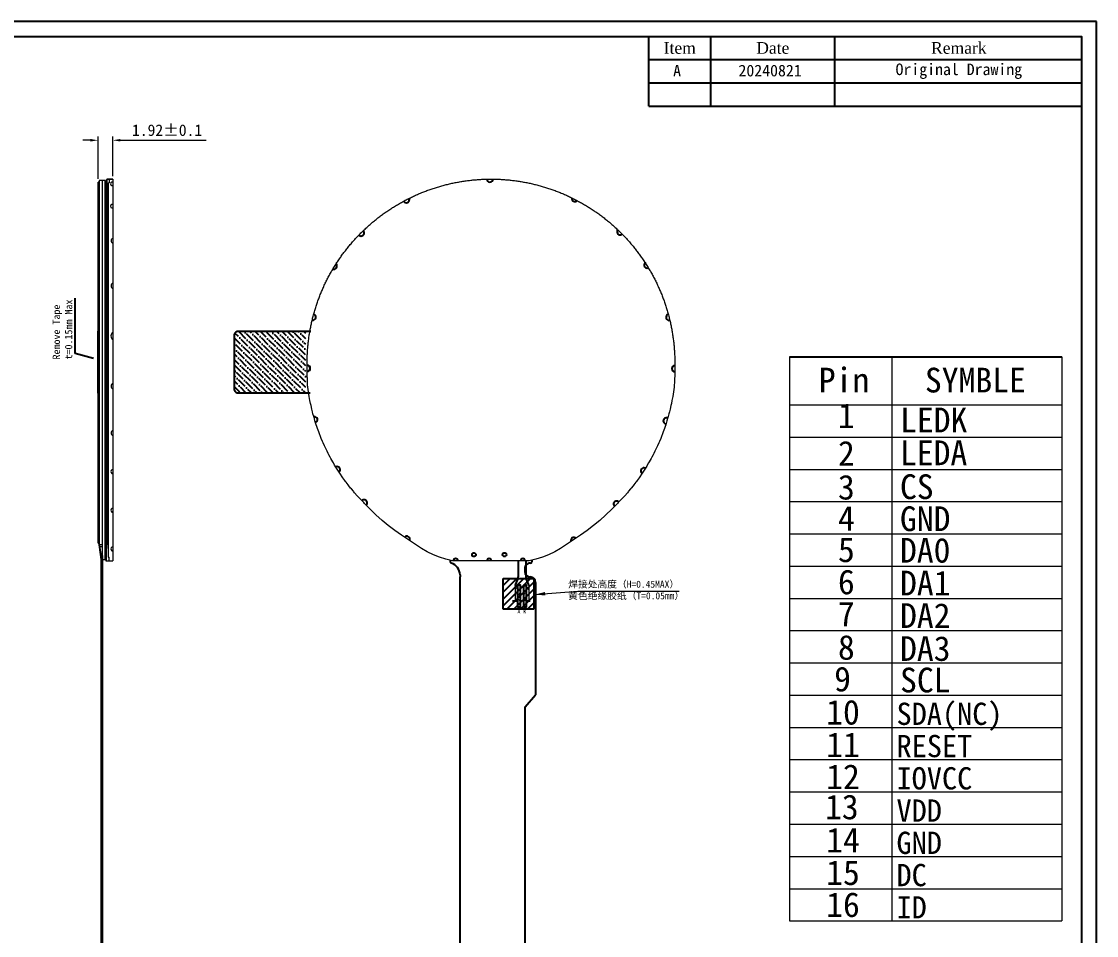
# Model space of a CAD drawing. Header units: millimetres. Extents: x 964 to 1197, y 231 to 421.
# Drawn here: x 1056.8 to 1197.3, y 301.9 to 421.5 of the extents above; entities that cross this region are included whole.
import ezdxf
from ezdxf.enums import TextEntityAlignment as Align

# ---------------------------------------------------------------- set-up
doc = ezdxf.new("R2010")
doc.units = ezdxf.units.MM
for name, color, linetype, lineweight in [('3 BLU-FPCA', 2, 'Continuous', 5), ('DIM1', 7, 'Continuous', 13), ('LAYOUT.drawing', 140, 'Continuous', 100)]:
    doc.layers.add(name, color=color, linetype=linetype, lineweight=lineweight)
for name, color, linetype in [('dim', 3, 'Continuous'), ('FPC', 33, 'Continuous'), ('FPC-LED', 30, 'Continuous'), ('FRAME', 154, 'Continuous'), ('GKO', 5, 'Continuous'), ('Index', 7, 'Continuous')]:
    doc.layers.add(name, color=color, linetype=linetype)
doc.styles.get("Standard").update_dxf_attribs({"font": 'txt', "bigfont": 'gbcbig.shx'})
doc.styles.add('宋体', font='')
doc.styles.add('宝明', font='simhei.ttf')
doc.styles.add('工程', font='gbenor.shx', dxfattribs={"width": 1.25, "bigfont": 'gbcbig.shx'})
doc.styles.get('宋体').set_extended_font_data('SimSun')
doc.dimstyles.new('0.7', dxfattribs={"dimscale": 0.7, "dimtxt": 2, "dimasz": 2, "dimexe": 1, "dimexo": 0.625, "dimtad": 1, "dimdsep": 46, "dimtxsty": '宋体', "dimcen": 0, "dimadec": 0, "dimazin": 0, "dimtfac": 1, "dimtmove": 0, "dimatfit": 0, "dimfxl": 1, "dimlwd": 15, "dimlwe": 15, "dimarcsym": 0})
doc.dimstyles.get("Standard").update_dxf_attribs({"dimtxt": 0.18, "dimasz": 0.18, "dimexe": 0.18, "dimexo": 0.0625, "dimgap": 0.09, "dimtad": 0, "dimzin": 0, "dimdsep": 46, "dimtxsty": 'Standard', "dimcen": 0, "dimadec": 0, "dimazin": 0, "dimtfac": 1, "dimtofl": 0, "dimtmove": 0, "dimatfit": 3, "dimfxl": 1, "dimtolj": 1, "dimtzin": 0, "dimarcsym": 0})
doc.dimstyles.new('标准', dxfattribs={"dimtxt": 2, "dimasz": 1.8, "dimexe": 0.5, "dimexo": 0.4, "dimgap": 0.1, "dimtad": 1, "dimzin": 1, "dimdsep": 46, "dimtxsty": '工程', "dimblk": 'CLOSEDBLANK', "dimcen": 0.09, "dimclrd": 3, "dimclre": 3, "dimclrt": 3, "dimadec": 0, "dimazin": 0, "dimtfac": 1, "dimtofl": 0, "dimtmove": 0, "dimatfit": 3, "dimldrblk": 'CLOSEDBLANK', "dimfxl": 1, "dimtolj": 1, "dimlwd": 0, "dimlwe": 0, "dimarcsym": 0})

# ---------------------------------------------------------------- blocks, each defined once
blk = doc.blocks.new('*D99')
at = {"color": 7, "lineweight": 0, "transparency": 16777216}
for p, q in [((1066.78, 400.85), (1066.78, 406.41)), ((1068.7, 401.23), (1068.7, 406.41)), ((1065.78, 405.91), (1064.78, 405.91)), ((1069.7, 405.91), (1080.9, 405.91))]:
    blk.add_line(p, q, dxfattribs=at)
at = {"color": 7, "transparency": 16777216}
for points in [[(1065.78, 406.08), (1065.78, 405.75), (1066.78, 405.91)], [(1069.7, 406.08), (1069.7, 405.75), (1068.7, 405.91)]]:
    blk.add_solid(points, dxfattribs=at)
at = {"layer": 'Defpoints', "color": 0, "transparency": 16777216}
for p in [(1068.7, 405.91), (1068.7, 400.83), (1066.78, 400.45)]:
    blk.add_point(p, dxfattribs=at)
at = {"color": 7, "transparency": 16777216, "insert": (1075.8, 407.22), "char_height": 1.5, "attachment_point": 5, "style": '宋体'}
blk.add_mtext('\\A1;1.92%%P0.1', dxfattribs=at)
blk = doc.blocks.new('_ClosedBlank')
at = {"color": 0, "linetype": 'ByBlock', "lineweight": -2}
for p, q in [((-1, 0.17), (0, 0)), ((-1, 0.17), (-1, -0.17)), ((0, 0), (-1, -0.17))]:
    blk.add_line(p, q, dxfattribs=at)
blk = doc.blocks.new('f')
h = blk.add_hatch()
h.set_pattern_fill('ANSI31', color=2, scale=0.2, style=0)
h.set_pattern_definition([(45, (236.8483, 0), (-0.4490128, 0.4490128), [])])
h.paths.add_polyline_path([(485.95, 191.79), (481.95, 191.79), (481.95, 187.79), (485.95, 187.79)])
at = {"color": 2}
for p, q in [((481.95, 191.79), (485.95, 191.79)), ((481.95, 187.79), (481.95, 191.79)), ((485.95, 191.79), (485.95, 187.79)), ((485.95, 187.79), (481.95, 187.79))]:
    blk.add_line(p, q, dxfattribs=at)

msp = doc.modelspace()

# ---------------------------------------------------------------- hatches: boundary and pattern name
at = {"layer": 'dim'}
h = msp.add_hatch(dxfattribs=at)
h.set_pattern_fill('ANSI36', color=5, scale=4, style=0)
h.set_pattern_definition([(135, (1794.2806, -4044.76467), (-0.265165043, 0.972271824), [1.25, -0.25, 0, -0.25])])
h.paths.add_polyline_path([(1084.575, 380.383, -0.4142136), (1085.075, 380.883), (1093.925, 380.883), (1093.925, 372.883), (1085.075, 372.883, -0.4142136), (1084.575, 373.383)])

# ---------------------------------------------------------------- linework, layer by layer
at = {"color": 5, "lineweight": 0}
for p, q in [((1067.844, 400.751), (1067.844, 353.225)), ((1067.844, 400.751), (1067.904, 400.751)), ((1067.844, 353.225), (1067.784, 352.225)), ((1067.784, 352.225), (1067.784, 350.987)), ((1067.784, 350.987), (1067.844, 350.987))]:
    msp.add_line(p, q, dxfattribs=at)
at = {"lineweight": 0}
for p, q in [((1067.904, 400.831), (1068.204, 400.831)), ((1067.904, 400.831), (1067.904, 353.223)), ((1067.904, 353.223), (1067.844, 352.223)), ((1067.844, 352.223), (1067.844, 350.877)), ((1067.844, 350.877), (1068.258, 350.877))]:
    msp.add_line(p, q, dxfattribs=at)
at = {"color": 7, "lineweight": 0}
for p, q in [((1068.704, 400.831), (1067.904, 400.831)), ((1068.204, 400.831), (1068.204, 400.331)), ((1068.204, 400.831), (1068.704, 400.831)), ((1068.704, 400.831), (1068.704, 350.877)), ((1068.104, 400.331), (1068.104, 351.377)), ((1068.104, 400.331), (1068.204, 400.331)), ((1068.104, 351.377), (1068.204, 351.377)), ((1068.204, 350.877), (1068.204, 351.377)), ((1068.204, 350.877), (1068.704, 350.877))]:
    msp.add_line(p, q, dxfattribs=at)
at = {"color": 6}
for p, q in [((1066.784, 400.452), (1066.784, 353.198)), ((1066.784, 400.452), (1066.914, 400.452)), ((1067.844, 400.452), (1067.714, 400.452)), ((1067.844, 400.452), (1067.844, 353.198)), ((1066.784, 353.198), (1066.914, 353.198)), ((1067.844, 353.198), (1067.714, 353.198)), ((1067.754, 350.987), (1067.784, 350.987))]:
    msp.add_line(p, q, dxfattribs=at)
for p, q in [((1157.18, 377.567), (1192.835, 377.567)), ((1066.914, 352.998), (1067.184, 351.078))]:
    msp.add_line(p, q)
at = {"lineweight": 13}
for p, q in [((1157.18, 377.567), (1157.18, 303.784)), ((1170.565, 377.561), (1170.577, 303.784)), ((1192.835, 377.567), (1192.835, 303.784)), ((1157.179, 371.301), (1192.835, 371.301)), ((1157.18, 367.082), (1192.835, 367.082)), ((1157.18, 362.862), (1192.835, 362.862)), ((1157.18, 358.642), (1192.835, 358.642)), ((1157.18, 354.422), (1192.835, 354.422)), ((1157.18, 350.202), (1192.835, 350.202)), ((1157.18, 345.982), (1192.835, 345.982)), ((1157.18, 341.763), (1192.835, 341.763)), ((1157.18, 337.543), (1192.835, 337.543)), ((1157.18, 333.323), (1192.835, 333.323)), ((1157.18, 329.103), (1192.835, 329.103)), ((1157.18, 324.883), (1192.835, 324.883)), ((1157.18, 320.664), (1192.835, 320.664)), ((1157.18, 316.444), (1192.835, 316.444)), ((1157.18, 312.224), (1192.835, 312.224)), ((1157.18, 308.004), (1192.835, 308.004)), ((1157.18, 303.784), (1174.084, 303.784)), ((1157.18, 303.784), (1192.835, 303.784))]:
    msp.add_line(p, q, dxfattribs=at)
at = {"color": 30}
for p, q in [((1067.184, 351.578), (1067.314, 351.578)), ((1067.184, 351.078), (1067.314, 351.078))]:
    msp.add_line(p, q, dxfattribs=at)
at = {"color": 6, "lineweight": 0}
for q in [(1067.754, 350.987), (1067.784, 352.087)]:
    msp.add_line((1067.754, 352.087), q, dxfattribs=at)
at = {"color": 30, "linetype": 'Continuous'}
for p, q in [((1112.828, 350.955), (1112.828, 350.778)), ((1112.828, 350.955), (1112.828, 350.777)), ((1112.828, 350.955), (1112.828, 350.778)), ((1123.488, 350.955), (1123.488, 350.778)), ((1122.576, 349.878), (1122.576, 349.478))]:
    msp.add_line(p, q, dxfattribs=at)
at = {"color": 5}
msp.add_lwpolyline([(1066.784, 380.883), (1066.734, 380.883), (1066.734, 372.883), (1066.784, 372.883)], close=True, dxfattribs=at)
at = {"color": 7}
for centre in [(1115.926, 351.689), (1119.926, 351.705)]:
    msp.add_circle(centre, 0.25, dxfattribs=at)
for centre, radius, start, end in [((1118.01, 400.831), 0.4, 180, 360), ((1107.084, 398.139), 0.4, 208.99967, 25.83211), ((1129.138, 398.284), 0.4, 166.97523, 318.90184), ((1101.17, 393.78), 0.4, 223.22198, 46.77154), ((1135.052, 393.925), 0.4, 138.94369, 311.85659), ((1097.62, 389.438), 0.4, 249.97371, 46.77154), ((1138.601, 389.583), 0.4, 133.22846, 290.02629), ((1094.863, 382.785), 0.4, 257.73998, 73.40104), ((1141.462, 382.748), 0.4, 106.59896, 282.26002), ((1094.119, 376.081), 0.4, 268.84718, 88.3372), ((1094.119, 376.081), 0.4, 271.6628, 91.15282), ((1142.207, 376.044), 0.4, 91.6628, 271.15282), ((1142.207, 376.044), 0.4, 88.84718, 268.3372), ((1095.068, 369.359), 0.4, 291.09844, 102.26002), ((1141.094, 369.2), 0.4, 63.11158, 262.96187), ((1098.023, 362.816), 0.4, 309.92346, 114.94712), ((1138.139, 362.657), 0.4, 58.5156, 235.85184), ((1101.572, 358.474), 0.4, 311.63147, 136.77802), ((1134.59, 358.314), 0.4, 43.22198, 228.36853), ((1107.146, 353.709), 0.4, 334.16789, 138.25001), ((1129.016, 353.55), 0.4, 48.68008, 198.90203), ((1113.526, 350.878), 0.3, 0, 180), ((1117.926, 350.878), 0.3, 0, 180), ((1122.326, 350.878), 0.3, 0, 180)]:
    msp.add_arc(centre, radius, start, end, dxfattribs=at)
at = {"color": 7, "lineweight": 0}
for centre, radius, start, end in [((1068.644, 400.218), 0.232, 74.9411, 285.0589), ((1068.644, 397.271), 0.232, 74.9411, 285.0589), ((1068.79, 392.765), 0.327, 105.21357, 254.78643), ((1068.886, 386.868), 0.417, 115.8176, 244.1824), ((1069.077, 380.308), 0.62, 126.96264, 233.03736), ((1068.886, 373.736), 0.417, 115.8176, 244.1824), ((1068.829, 367.617), 0.362, 110.18601, 249.81399), ((1068.696, 362.56), 0.257, 88.2246, 271.7754), ((1068.696, 357.504), 0.257, 88.2246, 271.7754), ((1068.696, 352.448), 0.257, 88.2246, 271.7754)]:
    msp.add_arc(centre, radius, start, end, dxfattribs=at)
at = {"color": 30, "ltscale": 5}
for centre, radius, start, end in [((1113.06, 350.784), 0.232, 181.5165, 242.70008), ((1123.288, 350.778), 0.2, 270, 0)]:
    msp.add_arc(centre, radius, start, end, dxfattribs=at)
at = {"layer": '3 BLU-FPCA', "color": 32, "lineweight": 5}
for p, q in [((1121.309, 347.645), (1121.309, 345.659)), ((1121.309, 347.645), (1121.309, 345.659)), ((1123.109, 347.645), (1123.109, 345.659)), ((1123.109, 347.645), (1123.109, 345.659)), ((1121.309, 345.659), (1121.684, 345.659)), ((1122.734, 345.659), (1123.109, 345.659))]:
    msp.add_line(p, q, dxfattribs=at)
at = {"layer": '3 BLU-FPCA', "color": 2, "lineweight": 5}
for p, q in [((1121.609, 346.659), (1121.609, 346.936)), ((1121.609, 346.359), (1121.609, 345.809)), ((1122.009, 346.925), (1122.009, 346.659)), ((1122.009, 346.359), (1122.009, 345.809)), ((1122.409, 346.859), (1122.409, 347.194)), ((1122.409, 345.809), (1122.409, 346.559)), ((1122.809, 347.183), (1122.809, 346.859)), ((1122.809, 346.559), (1122.809, 345.809))]:
    msp.add_line(p, q, dxfattribs=at)
msp.add_lwpolyline([(1122.484, 345.659), (1121.934, 345.659)], dxfattribs=at)
for centre in [(1121.809, 346.509), (1122.609, 346.709)]:
    msp.add_circle(centre, 0.125, dxfattribs=at)
for centre, radius, start, end in [((1121.809, 346.509), 0.25, 143.1301, 216.8699), ((1121.809, 346.509), 0.25, 323.1301, 36.8699), ((1122.609, 346.709), 0.25, 143.1301, 216.8699), ((1122.609, 346.709), 0.25, 323.1301, 36.8699), ((1121.809, 345.659), 0.25, 143.1301, 180), ((1121.809, 345.659), 0.125, 0, 180), ((1121.809, 345.659), 0.25, 0, 36.8699), ((1122.609, 345.659), 0.25, 143.1301, 180), ((1122.609, 345.659), 0.125, 0, 180), ((1122.609, 345.659), 0.25, 0, 36.8699)]:
    msp.add_arc(centre, radius, start, end, dxfattribs=at)
at = {"layer": '3 BLU-FPCA', "color": 32, "lineweight": 5}
msp.add_spline([(1123.109, 347.159), (1122.609, 347.559), (1121.809, 347.159), (1121.309, 347.559)], degree=3, dxfattribs=at)
at = {"layer": 'dim', "color": 32, "ltscale": 3}
for p, q in [((1121.709, 350.878), (1121.709, 348.784)), ((1121.709, 350.878), (1121.709, 348.784)), ((1122.709, 350.878), (1122.709, 348.784)), ((1122.709, 350.878), (1122.709, 348.784)), ((1121.668, 348.587), (1121.349, 347.842)), ((1121.668, 348.587), (1121.349, 347.842)), ((1123.068, 347.842), (1122.749, 348.587)), ((1123.068, 347.842), (1122.749, 348.587))]:
    msp.add_line(p, q, dxfattribs=at)
at = {"layer": 'dim', "color": 30}
for p, q in [((1114.114, 349.083), (1114.114, 348.778)), ((1123.976, 348.078), (1123.976, 344.059)), ((1123.976, 348.078), (1123.976, 333.353)), ((1122.614, 331.813), (1123.976, 333.353))]:
    msp.add_line(p, q, dxfattribs=at)
at = {"layer": 'dim', "color": 5}
msp.add_lwpolyline([(1094.59, 380.883), (1085.075, 380.883, 0.4142136), (1084.575, 380.383), (1084.575, 373.383, 0.4142136), (1085.075, 372.883), (1094.529, 372.883)], format="xyb", dxfattribs=at)
at = {"layer": 'dim', "color": 30}
for centre, radius, start, end in [((1112.478, 349.01), 1.638, 2.54744, 73.11735), ((1123.276, 349.878), 0.7, 89.0799, 179.99478), ((1123.276, 349.478), 0.7, 180, 270), ((1123.276, 348.078), 0.7, 360, 90)]:
    msp.add_arc(centre, radius, start, end, dxfattribs=at)
at = {"layer": 'dim', "color": 32, "ltscale": 3}
for centre, start, end in [((1121.209, 348.784), 336.80141, 0), ((1123.209, 348.784), 180, 203.19859), ((1121.809, 347.645), 156.80141, 180), ((1122.609, 347.645), 0, 23.19859)]:
    msp.add_arc(centre, 0.5, start, end, dxfattribs=at)
at = {"layer": 'DIM1', "color": 4}
for p, q in [((1066.914, 400.632), (1066.914, 352.998)), ((1067.314, 400.632), (1066.914, 400.632)), ((1067.314, 400.632), (1067.314, 351.078)), ((1067.714, 400.632), (1067.314, 400.632)), ((1067.714, 351.078), (1067.714, 400.632)), ((1067.314, 352.998), (1066.914, 352.998)), ((1067.314, 351.078), (1067.714, 351.078))]:
    msp.add_line(p, q, dxfattribs=at)
at = {"layer": 'DIM1', "color": 0}
for p, q in [((1067.314, 352.728), (1067.014, 352.728)), ((1067.014, 352.728), (1067.014, 351.902)), ((1067.014, 351.902), (1067.314, 351.902))]:
    msp.add_line(p, q, dxfattribs=at)
at = {"layer": 'FPC', "color": 7}
for points in [[(1121.609, 347.709), (1121.609, 344.859), (1122.009, 344.859), (1122.009, 347.709)], [(1122.409, 347.709), (1122.409, 344.859), (1122.809, 344.859), (1122.809, 347.709)]]:
    msp.add_lwpolyline(points, close=True, dxfattribs=at)
for points in [[(1120.966, 345.659), (1121.609, 345.659)], [(1122.809, 345.659), (1123.297, 345.659)]]:
    msp.add_lwpolyline(points, dxfattribs=at)
at = {"layer": 'FPC-LED', "color": 30}
for p, q in [((1067.184, 351.578), (1067.184, 286.242)), ((1067.314, 351.578), (1067.314, 286.242))]:
    msp.add_line(p, q, dxfattribs=at)
at = {"layer": 'FRAME', "color": 7}
for p, q in [((1138.794, 410.38), (1138.794, 419.504)), ((1146.904, 410.38), (1146.904, 419.504)), ((1163.124, 410.38), (1163.124, 419.504)), ((1138.794, 416.463), (1195.401, 416.463)), ((1138.794, 413.421), (1195.401, 413.421)), ((1138.794, 413.421), (1195.401, 413.421)), ((1138.794, 410.38), (1195.401, 410.38)), ((1138.794, 410.38), (1195.401, 410.38))]:
    msp.add_line(p, q, dxfattribs=at)
for points in [[(1197.348, 421.451), (963.68, 421.451), (963.68, 230.673), (1197.348, 230.673)], [(1195.401, 232.173), (965.628, 232.173), (965.628, 419.504), (1195.401, 419.504)]]:
    msp.add_lwpolyline(points, close=True, dxfattribs=at)
at = {"layer": 'GKO', "color": 30}
for p, q in [((1114.114, 286.542), (1114.114, 348.778)), ((1122.614, 286.542), (1122.614, 331.813)), ((1123.614, 332.813), (1123.64, 332.813))]:
    msp.add_line(p, q, dxfattribs=at)
at = {"layer": 'LAYOUT.drawing', "color": 7, "linetype": 'Continuous', "lineweight": 9}
msp.add_lwpolyline([(1122.709, 350.878), (1113.143, 350.878), (1112.273, 351.09), (1111.436, 351.356), (1110.62, 351.679), (1109.828, 352.059), (1109.064, 352.493), (1106.716, 354.064), (1106.449, 354.238), (1105.579, 354.856), (1104.733, 355.506), (1103.912, 356.188), (1103.117, 356.9), (1102.35, 357.641), (1101.632, 358.39), (1101.514, 358.507), (1101.421, 358.602), (1101.085, 358.951), (1100.993, 359.05), (1100.658, 359.416), (1100.324, 359.797), (1100.231, 359.904), (1100.156, 359.995), (1099.896, 360.305), (1099.804, 360.42), (1099.561, 360.725), (1099.469, 360.841), (1099.224, 361.164), (1099.134, 361.283), (1099.05, 361.4), (1098.798, 361.746), (1098.705, 361.88), (1098.463, 362.231), (1098.374, 362.366), (1098.127, 362.743), (1098.039, 362.883), (1097.88, 363.138), (1097.791, 363.281), (1097.712, 363.415), (1097.544, 363.699), (1097.456, 363.85), (1097.208, 364.292), (1097.125, 364.448), (1096.96, 364.759), (1096.873, 364.927), (1096.712, 365.248), (1096.626, 365.422), (1096.462, 365.768), (1096.378, 365.95), (1096.214, 366.315), (1096.129, 366.509), (1095.965, 366.901), (1095.857, 367.169), (1095.855, 367.174), (1095.717, 367.526), (1095.635, 367.749), (1095.553, 367.973), (1095.47, 368.206), (1095.388, 368.447), (1095.306, 368.691), (1095.141, 369.21), (1095.058, 369.495), (1094.977, 369.773), (1094.879, 370.14), (1094.813, 370.389), (1094.731, 370.729), (1094.622, 371.196), (1094.622, 371.204), (1094.567, 371.454), (1094.485, 371.867), (1094.386, 372.408), (1094.294, 372.982), (1094.209, 373.606), (1094.18, 373.937), (1094.17, 374.187), (1094.145, 374.66), (1094.133, 375.135), (1094.124, 375.608), (1094.119, 376.081), (1094.116, 376.554), (1094.116, 376.791), (1094.116, 376.938), (1094.117, 377.085), (1094.12, 377.233), (1094.123, 377.38), (1094.127, 377.528), (1094.132, 377.675), (1094.138, 377.823), (1094.145, 377.97), (1094.152, 378.117), (1094.161, 378.264), (1094.17, 378.412), (1094.181, 378.559), (1094.192, 378.706), (1094.204, 378.853), (1094.217, 379), (1094.231, 379.147), (1094.246, 379.293), (1094.262, 379.44), (1094.279, 379.587), (1094.296, 379.733), (1094.315, 379.88), (1094.334, 380.026), (1094.355, 380.172), (1094.376, 380.318), (1094.398, 380.464), (1094.421, 380.609), (1094.445, 380.755), (1094.47, 380.9), (1094.495, 381.046), (1094.522, 381.191), (1094.549, 381.336), (1094.578, 381.481), (1094.607, 381.625), (1094.637, 381.77), (1094.668, 381.914), (1094.7, 382.058), (1094.732, 382.202), (1094.766, 382.345), (1094.801, 382.489), (1094.836, 382.632), (1094.872, 382.775), (1094.91, 382.918), (1094.948, 383.06), (1094.986, 383.202), (1095.026, 383.345), (1095.067, 383.486), (1095.108, 383.628), (1095.151, 383.769), (1095.194, 383.91), (1095.238, 384.051), (1095.283, 384.192), (1095.329, 384.332), (1095.376, 384.472), (1095.423, 384.611), (1095.472, 384.751), (1095.521, 384.89), (1095.571, 385.028), (1095.622, 385.167), (1095.674, 385.305), (1095.727, 385.443), (1095.78, 385.58), (1095.834, 385.717), (1095.89, 385.854), (1095.946, 385.991), (1096.003, 386.127), (1096.06, 386.263), (1096.119, 386.398), (1096.178, 386.533), (1096.238, 386.668), (1096.299, 386.802), (1096.361, 386.936), (1096.424, 387.069), (1096.487, 387.203), (1096.552, 387.335), (1096.617, 387.468), (1096.683, 387.6), (1096.749, 387.731), (1096.817, 387.862), (1096.885, 387.993), (1096.954, 388.124), (1097.024, 388.253), (1097.095, 388.383), (1097.167, 388.512), (1097.239, 388.64), (1097.312, 388.769), (1097.386, 388.896), (1097.461, 389.023), (1097.536, 389.15), (1097.612, 389.277), (1097.689, 389.402), (1097.767, 389.528), (1097.846, 389.653), (1097.925, 389.777), (1098.005, 389.901), (1098.086, 390.024), (1098.167, 390.147), (1098.25, 390.27), (1098.333, 390.392), (1098.417, 390.513), (1098.501, 390.634), (1098.586, 390.754), (1098.673, 390.874), (1098.759, 390.993), (1098.847, 391.112), (1098.935, 391.23), (1099.024, 391.348), (1099.114, 391.465), (1099.204, 391.582), (1099.295, 391.698), (1099.387, 391.813), (1099.48, 391.928), (1099.573, 392.042), (1099.667, 392.156), (1099.761, 392.269), (1099.857, 392.382), (1099.953, 392.494), (1100.049, 392.605), (1100.147, 392.716), (1100.245, 392.826), (1100.344, 392.936), (1100.443, 393.045), (1100.543, 393.153), (1100.644, 393.261), (1100.745, 393.368), (1100.847, 393.475), (1100.95, 393.581), (1101.053, 393.686), (1101.157, 393.79), (1101.262, 393.894), (1101.367, 393.998), (1101.473, 394.1), (1101.58, 394.203), (1101.687, 394.304), (1101.795, 394.405), (1101.903, 394.505), (1102.012, 394.604), (1102.122, 394.703), (1102.232, 394.801), (1102.343, 394.898), (1102.454, 394.995), (1102.566, 395.091), (1102.679, 395.186), (1102.792, 395.281), (1102.905, 395.375), (1103.02, 395.468), (1103.135, 395.561), (1103.25, 395.653), (1103.366, 395.744), (1103.483, 395.834), (1103.6, 395.924), (1103.718, 396.013), (1103.836, 396.101), (1103.955, 396.188), (1104.074, 396.275), (1104.194, 396.361), (1104.314, 396.447), (1104.435, 396.531), (1104.556, 396.615), (1104.678, 396.698), (1104.801, 396.78), (1104.923, 396.862), (1105.047, 396.943), (1105.171, 397.023), (1105.295, 397.102), (1105.42, 397.181), (1105.545, 397.258), (1105.671, 397.335), (1105.797, 397.412), (1105.924, 397.487), (1106.051, 397.562), (1106.179, 397.636), (1106.307, 397.709), (1106.436, 397.781), (1106.565, 397.853), (1106.694, 397.923), (1106.824, 397.993), (1106.955, 398.062), (1107.085, 398.131), (1107.216, 398.198), (1107.348, 398.265), (1107.48, 398.331), (1107.612, 398.396), (1107.745, 398.46), (1107.878, 398.524), (1108.012, 398.587), (1108.146, 398.648), (1108.28, 398.709), (1108.415, 398.77), (1108.55, 398.829), (1108.685, 398.888), (1108.821, 398.945), (1108.957, 399.002), (1109.094, 399.058), (1109.23, 399.113), (1109.367, 399.168), (1109.505, 399.221), (1109.643, 399.274), (1109.781, 399.326), (1109.919, 399.377), (1110.058, 399.427), (1110.197, 399.476), (1110.336, 399.524), (1110.476, 399.572), (1110.616, 399.619), (1110.756, 399.665), (1110.897, 399.71), (1111.037, 399.754), (1111.179, 399.797), (1111.32, 399.839), (1111.461, 399.881), (1111.603, 399.922), (1111.745, 399.961), (1111.888, 400), (1112.03, 400.038), (1112.173, 400.075), (1112.316, 400.112), (1112.459, 400.147), (1112.602, 400.182), (1112.746, 400.215), (1112.89, 400.248), (1113.034, 400.28), (1113.178, 400.311), (1113.323, 400.341), (1113.467, 400.37), (1113.612, 400.399), (1113.757, 400.426), (1113.902, 400.453), (1114.047, 400.478), (1114.193, 400.503), (1114.338, 400.527), (1114.484, 400.55), (1114.63, 400.572), (1114.776, 400.593), (1114.922, 400.613), (1115.068, 400.633), (1115.215, 400.651), (1115.361, 400.669), (1115.508, 400.686), (1115.654, 400.702), (1115.801, 400.716), (1115.948, 400.73), (1116.095, 400.744), (1116.242, 400.756), (1116.389, 400.767), (1116.536, 400.777), (1116.683, 400.787), (1116.831, 400.796), (1116.978, 400.803), (1117.125, 400.81), (1117.273, 400.816), (1117.42, 400.821), (1117.568, 400.825), (1117.715, 400.828), (1117.863, 400.83), (1118.01, 400.832), (1118.158, 400.832), (1118.305, 400.832), (1118.453, 400.83), (1118.6, 400.828), (1118.748, 400.825), (1118.895, 400.821), (1119.042, 400.816), (1119.19, 400.81), (1119.337, 400.803), (1119.485, 400.796), (1119.632, 400.787), (1119.779, 400.777), (1119.926, 400.767), (1120.073, 400.756), (1120.22, 400.744), (1120.367, 400.73), (1120.514, 400.716), (1120.661, 400.702), (1120.808, 400.686), (1120.954, 400.669), (1121.101, 400.651), (1121.247, 400.633), (1121.393, 400.613), (1121.539, 400.593), (1121.685, 400.572), (1121.831, 400.55), (1121.977, 400.527), (1122.122, 400.503), (1122.268, 400.478), (1122.413, 400.453), (1122.558, 400.426), (1122.703, 400.399), (1122.848, 400.37), (1122.993, 400.341), (1123.137, 400.311), (1123.281, 400.28), (1123.425, 400.248), (1123.569, 400.215), (1123.713, 400.182), (1123.856, 400.147), (1123.999, 400.112), (1124.142, 400.075), (1124.285, 400.038), (1124.428, 400), (1124.57, 399.961), (1124.712, 399.922), (1124.854, 399.881), (1124.995, 399.839), (1125.137, 399.797), (1125.278, 399.754), (1125.418, 399.71), (1125.559, 399.665), (1125.699, 399.619), (1125.839, 399.572), (1125.979, 399.524), (1126.118, 399.476), (1126.257, 399.427), (1126.396, 399.377), (1126.534, 399.326), (1126.672, 399.274), (1126.81, 399.221), (1126.948, 399.168), (1127.085, 399.113), (1127.222, 399.058), (1127.358, 399.002), (1127.494, 398.945), (1127.63, 398.888), (1127.765, 398.829), (1127.9, 398.77), (1128.035, 398.709), (1128.169, 398.648), (1128.303, 398.587), (1128.437, 398.524), (1128.57, 398.46), (1128.703, 398.396), (1128.835, 398.331), (1128.967, 398.265), (1129.099, 398.198), (1129.23, 398.131), (1129.361, 398.062), (1129.491, 397.993), (1129.621, 397.923), (1129.75, 397.853), (1129.879, 397.781), (1130.008, 397.709), (1130.136, 397.636), (1130.264, 397.562), (1130.391, 397.487), (1130.518, 397.412), (1130.644, 397.335), (1130.77, 397.258), (1130.895, 397.181), (1131.02, 397.102), (1131.144, 397.023), (1131.268, 396.943), (1131.392, 396.862), (1131.515, 396.78), (1131.637, 396.698), (1131.759, 396.615), (1131.88, 396.531), (1132.001, 396.447), (1132.121, 396.361), (1132.241, 396.275), (1132.361, 396.188), (1132.479, 396.101), (1132.598, 396.013), (1132.715, 395.924), (1132.832, 395.834), (1132.949, 395.744), (1133.065, 395.653), (1133.18, 395.561), (1133.295, 395.468), (1133.41, 395.375), (1133.523, 395.281), (1133.637, 395.186), (1133.749, 395.091), (1133.861, 394.995), (1133.973, 394.898), (1134.083, 394.801), (1134.194, 394.703), (1134.303, 394.604), (1134.412, 394.505), (1134.521, 394.405), (1134.628, 394.304), (1134.735, 394.203), (1134.842, 394.1), (1134.948, 393.998), (1135.053, 393.894), (1135.158, 393.79), (1135.262, 393.686), (1135.365, 393.581), (1135.468, 393.475), (1135.57, 393.368), (1135.671, 393.261), (1135.772, 393.153), (1135.872, 393.045), (1135.971, 392.936), (1136.07, 392.826), (1136.168, 392.716), (1136.266, 392.605), (1136.362, 392.494), (1136.458, 392.382), (1136.554, 392.269), (1136.648, 392.156), (1136.742, 392.042), (1136.835, 391.928), (1136.928, 391.813), (1137.02, 391.698), (1137.111, 391.582), (1137.201, 391.465), (1137.291, 391.348), (1137.38, 391.23), (1137.468, 391.112), (1137.556, 390.993), (1137.643, 390.874), (1137.729, 390.754), (1137.814, 390.634), (1137.899, 390.513), (1137.982, 390.392), (1138.065, 390.27), (1138.148, 390.147), (1138.229, 390.024), (1138.31, 389.901), (1138.39, 389.777), (1138.47, 389.653), (1138.548, 389.528), (1138.626, 389.402), (1138.703, 389.277), (1138.779, 389.15), (1138.855, 389.023), (1138.929, 388.896), (1139.003, 388.769), (1139.076, 388.64), (1139.148, 388.512), (1139.22, 388.383), (1139.291, 388.253), (1139.361, 388.124), (1139.43, 387.993), (1139.498, 387.862), (1139.566, 387.731), (1139.632, 387.6), (1139.698, 387.468), (1139.763, 387.335), (1139.828, 387.203), (1139.891, 387.069), (1139.954, 386.936), (1140.016, 386.802), (1140.077, 386.668), (1140.137, 386.533), (1140.196, 386.398), (1140.255, 386.263), (1140.313, 386.127), (1140.369, 385.991), (1140.425, 385.854), (1140.481, 385.717), (1140.535, 385.58), (1140.589, 385.443), (1140.641, 385.305), (1140.693, 385.167), (1140.744, 385.028), (1140.794, 384.89), (1140.843, 384.751), (1140.892, 384.611), (1140.939, 384.472), (1140.986, 384.332), (1141.032, 384.192), (1141.077, 384.051), (1141.121, 383.91), (1141.164, 383.769), (1141.207, 383.628), (1141.248, 383.486), (1141.289, 383.345), (1141.329, 383.202), (1141.368, 383.06), (1141.406, 382.918), (1141.443, 382.775), (1141.479, 382.632), (1141.514, 382.489), (1141.549, 382.345), (1141.583, 382.202), (1141.615, 382.058), (1141.647, 381.914), (1141.678, 381.77), (1141.708, 381.625), (1141.738, 381.481), (1141.766, 381.336), (1141.793, 381.191), (1141.82, 381.046), (1141.846, 380.9), (1141.87, 380.755), (1141.894, 380.609), (1141.917, 380.464), (1141.939, 380.318), (1141.961, 380.172), (1141.981, 380.026), (1142, 379.88), (1142.019, 379.733), (1142.036, 379.587), (1142.053, 379.44), (1142.069, 379.293), (1142.084, 379.147), (1142.098, 379), (1142.111, 378.853), (1142.123, 378.706), (1142.134, 378.559), (1142.145, 378.412), (1142.154, 378.264), (1142.163, 378.117), (1142.171, 377.97), (1142.177, 377.823), (1142.183, 377.675), (1142.188, 377.528), (1142.192, 377.38), (1142.195, 377.233), (1142.198, 377.085), (1142.199, 376.938), (1142.2, 376.791), (1142.2, 376.554), (1142.197, 376.081), (1142.191, 375.608), (1142.182, 375.135), (1142.17, 374.66), (1142.145, 374.187), (1142.135, 373.937), (1142.106, 373.606), (1142.021, 372.982), (1141.929, 372.408), (1141.83, 371.867), (1141.748, 371.454), (1141.693, 371.204), (1141.693, 371.196), (1141.584, 370.729), (1141.502, 370.389), (1141.436, 370.14), (1141.338, 369.773), (1141.257, 369.495), (1141.174, 369.21), (1141.01, 368.691), (1140.927, 368.447), (1140.845, 368.206), (1140.762, 367.973), (1140.68, 367.749), (1140.598, 367.526), (1140.46, 367.174), (1140.458, 367.169), (1140.35, 366.901), (1140.186, 366.509), (1140.101, 366.315), (1139.938, 365.95), (1139.853, 365.768), (1139.689, 365.422), (1139.603, 365.248), (1139.442, 364.927), (1139.355, 364.759), (1139.19, 364.448), (1139.107, 364.292), (1138.859, 363.85), (1138.771, 363.699), (1138.603, 363.414), (1138.524, 363.281), (1138.435, 363.138), (1138.276, 362.883), (1138.188, 362.743), (1137.941, 362.366), (1137.852, 362.231), (1137.61, 361.88), (1137.517, 361.746), (1137.266, 361.4), (1137.181, 361.283), (1137.091, 361.164), (1136.846, 360.841), (1136.754, 360.725), (1136.512, 360.42), (1136.419, 360.305), (1136.159, 359.995), (1136.084, 359.904), (1135.991, 359.797), (1135.657, 359.416), (1135.322, 359.05), (1135.23, 358.951), (1134.895, 358.602), (1134.801, 358.507), (1134.683, 358.39), (1133.965, 357.641), (1133.198, 356.9), (1132.403, 356.188), (1131.582, 355.506), (1130.736, 354.856), (1129.866, 354.238), (1129.599, 354.064), (1127.251, 352.493), (1126.487, 352.059), (1125.696, 351.679), (1124.879, 351.356), (1124.042, 351.09), (1123.172, 350.878), (1122.709, 350.878)], dxfattribs=at)

# ---------------------------------------------------------------- block references
msp.add_blockref('f', (637.803, 156.787))

# ---------------------------------------------------------------- texts
at = {"lineweight": 13, "style": '宝明'}
for s, p in [('Pin', (1164.323, 372.919)), ('SYMBLE', (1181.51, 372.919))]:
    msp.add_text(s, height=3.2348, dxfattribs=at).set_placement(p, align=Align.CENTER)
at = {"color": 0, "lineweight": 13, "style": '宝明'}
for s, height, p in [('LEDK', 3.2348, (1171.656, 369.317)), ('LEDA', 3.2348, (1171.646, 365.024)), ('CS', 3.2348, (1171.647, 360.591)), ('GND', 3.2348, (1171.646, 356.402)), ('DA0', 3.2348, (1171.646, 352.275)), ('DA1', 3.2348, (1171.653, 347.982)), ('DA2', 3.2348, (1171.654, 343.732)), ('DA3', 3.2348, (1171.655, 339.42)), ('SCL', 3.2348, (1171.656, 335.298)), ('RESET', 2.9114, (1171.196, 326.661)), ('IOVCC', 2.9114, (1171.193, 322.441)), ('VDD', 2.9114, (1171.19, 318.221)), ('GND', 2.9114, (1171.19, 314.001)), ('DC', 2.9114, (1171.19, 309.781)), ('ID', 2.9114, (1171.19, 305.562))]:
    msp.add_text(s, height=height, dxfattribs=at).set_placement(p, align=Align.MIDDLE_LEFT)
at = {"color": 7, "lineweight": 5, "style": '宋体'}
for s, p in [('A', (1121.613, 344.003)), ('K', (1122.371, 344.006))]:
    msp.add_text(s, height=0.5, dxfattribs=at).set_placement(p)
at = {"color": 1, "lineweight": 13, "style": '宝明'}
msp.add_text('SDA(NC)', height=2.9114, dxfattribs=at).set_placement((1171.196, 330.88), align=Align.MIDDLE_LEFT)
at = {"lineweight": 13, "width": 8.20135, "attachment_point": 1, "style": '宝明'}
for s, insert, char_height in [('1', (1163.534, 371.492), 3.235), ('2', (1163.534, 366.577), 3.235), ('3', (1163.534, 362.144), 3.235), ('4', (1163.534, 358.055), 3.235), ('5', (1163.534, 353.966), 3.235), ('6', (1163.534, 349.752), 3.235), ('7', (1163.534, 345.562), 3.235), ('8', (1163.534, 341.19), 3.235), ('9', (1163.038, 337.048), 3.235), ('10', (1161.994, 332.706), 3.2348), ('11', (1161.994, 328.456), 3.2348), ('12', (1161.994, 324.266), 3.2348), ('13', (1161.839, 320.315), 3.2348), ('14', (1161.994, 315.973), 3.2348), ('15', (1161.994, 311.722), 3.2348), ('16', (1161.994, 307.533), 3.2348)]:
    msp.add_mtext(s, dxfattribs=dict(at, insert=insert, char_height=char_height))
at = {"layer": 'dim', "color": 7, "insert": (1128.259, 348.292), "char_height": 0.91079, "width": 15.6042, "attachment_point": 1, "style": '宋体'}
msp.add_mtext('焊接处高度（H=0.45MAX）\\P黄色绝缘胶纸（T=0.05mm）', dxfattribs=at)
at = {"layer": 'FRAME', "color": 7, "attachment_point": 5, "style": '宋体'}
for s, insert, char_height in [('{\\fTimes New Roman|b0|i0|c0|p18;Item}', (1142.849, 417.983), 1.52064), ('{\\fTimes New Roman|b0|i0|c0|p18;Date}', (1155.014, 417.983), 1.52064), ('{\\fTimes New Roman|b0|i0|c0|p18;Remark}', (1179.344, 417.983), 1.52064), ('A', (1142.495, 415.02), 1.521), ('20240821', (1154.661, 415.02), 1.5206), ('Original Drawing', (1179.344, 414.942), 1.52064)]:
    msp.add_mtext(s, dxfattribs=dict(at, insert=insert, char_height=char_height))
at = {"layer": 'Index', "insert": (1062.124, 377.234), "char_height": 0.96, "attachment_point": 4, "rotation": 90, "style": '宋体'}
msp.add_mtext('Remove Tape\\Pt=0.15mm Max', dxfattribs=at)

# ---------------------------------------------------------------- dimensions: what is measured, and where the dimension line sits
dim = msp.add_linear_dim(base=(1068.704, 405.912), p1=(1066.784, 400.452), p2=(1068.704, 400.831), text='<>%%P0.1', dimstyle='标准', override={"dimtxt": 1.5, "dimasz": 1, "dimgap": 0.5, "dimtxsty": '宋体', "dimsah": 1, "dimclrd": 7, "dimclre": 7, "dimclrt": 7})
dim.commit()
dim.dimension.update_dxf_attribs({"geometry": '*D99', "text_midpoint": (1075.8, 405.912), "dimtype": 160})

# ---------------------------------------------------------------- leaders
at = {"layer": 'dim', "color": 7}
msp.add_leader([(1123.853, 346.477), (1129.515, 346.936), (1142.777, 346.936)], dimstyle='0.7', override={"dimtxsty": '宋体'}, dxfattribs=at)
at = {"layer": 'Index'}
msp.add_leader([(1066.195, 377.354), (1063.78, 378.001), (1063.78, 385.242)], dimstyle='Standard', override={"dimtxt": 0.5, "dimasz": 0.5, "dimexe": 0.5, "dimexo": 0.5, "dimgap": 0.1, "dimtih": 0, "dimdec": 3, "dimtxsty": '宋体', "dimclrd": 0}, dxfattribs=at)

doc.saveas('drawing.dxf')
